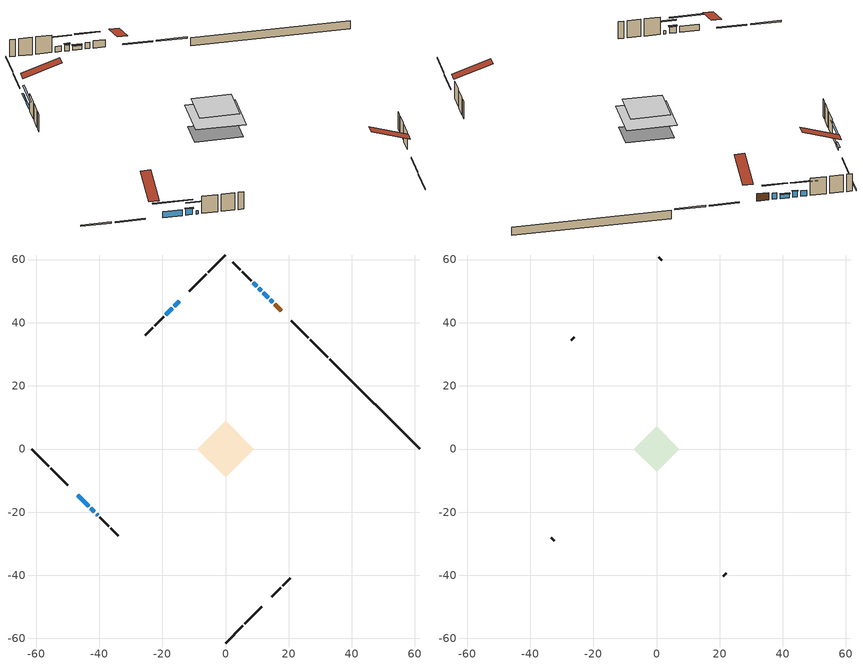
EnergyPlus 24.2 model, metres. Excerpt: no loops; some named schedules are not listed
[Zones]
conditioned space
 floor adiabatic (AdiabaticFloorConstruction): -8.99,0 0,8.99 8.99,0 0,-8.99 z2.84
 floor foundation (Slab1 construction): -7.11,1.51 -1.51,7.11 7.11,-1.51 1.51,-7.11 z-1.94
 wall outside (RimJoist1 construction): 0,-61.45 5.5,-55.96 / -61.45,0 -55.96,-5.5 / 0,61.45 -5.5,55.96 / 32.35,29.11 26.85,34.6 z0.4:0.7
 wall outside (RimJoist2 construction): 6.15,-55.3 11.49,-49.97 / -55.3,-6.15 -49.97,-11.49 / -6.15,55.3 -11.49,49.97 / 26.19,35.26 20.86,40.59 z0.4:0.7
 wall outside (AdiabaticWallConstruction 1): 17.71,43.75 15.58,45.87 z0.4:2.43
 wall outside (AdiabaticWallConstruction): 14.93,46.53 14.14,47.32 / -46.81,-14.64 -43.36,-18.09 / 11.28,50.17 10.49,50.96 z0.4:2.1; 13.48,47.97 11.94,49.51 z0.4:1.54; -14.64,46.81 -16.18,45.27 z0.4:1.16; -42.7,-18.75 -41.51,-19.94 z0.4:2.17; -40.85,-20.6 -40.47,-20.98 z0.4:1.32; 9.84,51.61 8.79,52.67 z0.4:1.96; -16.84,44.61 -18.94,42.51 z0.4:1.44
 wall outside (Wall1 construction): 14.64,-46.81 17.45,-44 / -39.82,-21.64 -37.01,-24.44 / -19.6,41.86 -22.4,39.05 / 8.13,53.32 5.32,56.13 z0.4:5.28
 wall outside (Wall2 construction): 18.11,-43.35 20.5,-40.95 / -36.35,-25.1 -33.96,-27.5 / -23.06,38.39 -25.46,35.99 / 4.66,56.79 2.27,59.18 z0.4:5.28
 wall foundation (FoundationWall1 construction): 61.45,0 33,28.45 z-1.94:0.4
 window (WindowConstruction 6): 14.93,46.53 14.14,47.31 z0.4:2.1
 window (WindowConstruction 2): -46.81,-14.64 -43.36,-18.09 z0.4:2.1
 window (WindowConstruction 3): 13.48,47.97 11.94,49.51 z0.4:1.54
 window (WindowConstruction 4): -14.64,46.81 -16.18,45.27 z0.4:1.16
 window (WindowConstruction 5): -42.7,-18.75 -41.51,-19.94 z0.4:2.16
 window (WindowConstruction 7): -40.85,-20.6 -40.47,-20.98 z0.4:1.31
 window (WindowConstruction 8): 11.28,50.17 10.5,50.96 z0.4:2.1
 window (WindowConstruction): 9.84,51.61 8.79,52.66 z0.4:1.96
 window (WindowConstruction 1): -16.84,44.61 -18.94,42.51 z0.4:1.44
 door (Door): 17.7,43.75 15.58,45.87 z0.4:2.43
 ceiling adiabatic (AdiabaticFloorConstruction): 0,-8.99 8.99,0 0,8.99 -8.99,0 z2.84
attic - vented
 floor to conditioned space (Floor1 construction Reversed): -7.17,0 0,7.17 7.17,0 0,-7.17 z5.28
 wall outside (Wall3 construction): 21.16,-40.29 22.11,-39.34 / -33.3,-28.15 -32.34,-29.11 / -26.11,35.34 -27.07,34.38 / 1.61,59.84 0.66,60.79 z0.4:5.28
 roof outside (Roof1 construction): 13.98,-47.47,5.28 7,-40.48,8.57 5.16,-42.32,8.57 12.14,-49.31,5.28; -47.47,-13.98,5.28 -40.48,-7,8.57 -42.32,-5.16,8.57 -49.31,-12.14,5.28; -13.98,47.47,5.28 -7,40.48,8.57 -5.16,42.32,8.57 -12.14,49.31,5.28; 18.36,43.09,5.28 11.38,36.11,8.57 13.22,34.26,8.57 20.2,41.25,5.28
shading: 12.26,49.19 16.8,44.65 17.09,44.94 12.55,49.48 z4.75; -41.49,-19.97 -48.68,-12.77 -48.97,-13.06 -41.78,-20.26 z4.75; 11.8,49.65 13.62,47.83 13.91,48.12 12.09,49.94 z1.74; -16.32,45.13 -14.5,46.95 -14.79,47.24 -16.61,45.42 z1.36; -41.36,-20.09 -42.84,-18.61 -43.13,-18.9 -41.66,-20.38 z2.37; -38.6,-22.85 -42.72,-18.73 -43.01,-19.02 -38.89,-23.14 z3.96; 10.35,51.1 11.43,50.02 11.72,50.32 10.64,51.39 z2.3; 6.91,54.54 11.71,49.74 12,50.03 7.2,54.83 z4.61; -20.81,40.64 -14.96,46.49 -15.26,46.78 -21.1,40.93 z4.09
[Building]
Building 1: Terrain=Suburbs
[Site:Location]
Regina Intl AP_SK: Latitude {deg}=50.43; Longitude {deg}=-104.67; Time Zone {hr}=-6; Elevation {m}=578; Keep Site Location Information=Yes
[Site:GroundTemperature:Shallow]
-2.28208, -4.75844, -4.95676, -3.7816, 0.936024, 5.63167, 9.70254, 12.2813, 12.5004, 10.403, 6.43594, 1.88434
[Site:WaterMainsTemperature]
Calculation Method=Schedule; Temperature Schedule=mains temperature schedule
[Material] Roughness=Rough; Thermal Absorptance=0.9
Name | Thickness {m} | Conductivity {W/m-K} | Density {kg/m3} | Specific Heat {J/kg-K} | Solar Absorptance | Visible Absorptance
asphalt or fiberglass shingles | 0.00635 | 0.162714 | 1121.4 | 1465.45 | 0.84 | 0.84
ceiling loosefill ins | 0.0846667 | 0.0480833 | 16.02 | 1046.75 | 0.7 | 0.7
ceiling stud and cavity | 0.1397 | 0.0803008 | 65.682 | 1177.47 | 0.7 | 0.7
concrete 4.0 in. | 0.1016 | 1.803125 | 2242.8 | 837.4 | 0.7 | 0.7
concrete 8.0 in. | 0.2032 | 1.803125 | 2242.8 | 837.4 | 0.7 | 0.7
door material | 0.04445 | 0.0451087 | 512.64 | 1214.23 | 0.7 | 0.7
exterior vertical ins | 0.00750702 | 0.029427 | 32.04 | 1214.23 | 0.7 | 0.7
floor covering | 0.0127 | 0.0433444 | 54.468 | 1339.84 | 0.6 | 0.6
floor rigid ins; wall rigid ins 1 | 0.512978 | 0.029427 | 32.04 | 1214.23 | 0.7 | 0.7
floor stud and cavity | 0.1397 | 1.75129 | 37.0049 | 1207.88 | 0.7 | 0.7
furniture material conditioned space 1 | 0.1524 | 0.115458 | 640.8 | 1214.23 | 0.6 | 0.6
gypsum board | 0.0127 | 0.160291 | 801 | 837.4 | 0.6 | 0.6
gypsum board 1 | 0.0127 | 0.160291 | 801 | 837.4 | 0.7 | 0.7
osb sheathing 0.5 in. | 0.0127 | 0.115458 | 512.64 | 1214.23 | 0.7 | 0.7
osb sheathing 0.75 in. | 0.01905 | 0.115458 | 512.64 | 1214.23 | 0.7 | 0.7
osb sheathing 2.0 in. | 0.0508 | 0.115458 | 512.64 | 1214.23 | 0.7 | 0.7
rim joist rigid ins; wall rigid ins | 0.051816 | 0.029427 | 32.04 | 1214.23 | 0.7 | 0.7
rim joist stud and cavity | 0.0508 | 0.0451784 | 125.044 | 1163.47 | 0.6 | 0.6
rim joist stud and cavity 1 | 0.0508 | 0.044277 | 125.044 | 1163.47 | 0.6 | 0.6
wall stud and cavity | 0.1397 | 0.214432 | 139.0536 | 1170.24 | 0.7 | 0.7
wall stud and cavity 1 | 0.1397 | 0.224124 | 139.0536 | 1170.24 | 0.7 | 0.7
wall stud and cavity 2 | 0.0889 | 6.9971 | 50.32683 | 1063.81 | 0.6 | 0.6
wall stud and cavity 3 | 0.0889 | 0.380278 | 52.3479 | 1209.89 | 0.7 | 0.7
wall stud and cavity 4 | 0.0889 | 0.391764 | 83.0341 | 1211.67 | 0.7 | 0.7
wood siding | 0.0254 | 0.102417 | 544.68 | 1172.36 | 0.4 | 0.4
wood siding 1 | 0.00254 | 0.102417 | 544.68 | 1172.36 | 0.4 | 0.4
wood siding 2; wood siding 3; wood siding 4 | 0.0254 | 0.102417 | 544.68 | 1172.36 | 0.7 | 0.7
[WindowMaterial:SimpleGlazingSystem]
Name | U-Factor {W/m2-K} | Solar Heat Gain Coefficient
WindowMaterial | 2.90089 | 0.68
WindowMaterial 1 | 2.9395 | 0.65
WindowMaterial 2 | 2.89351 | 0.69
WindowMaterial 3 | 2.92871 | 0.66
WindowMaterial 4 | 2.975272 | 0.61
WindowMaterial 5 | 2.89067 | 0.69
WindowMaterial 6 | 2.96789 | 0.62
WindowMaterial 7 | 2.99117 | 0.59
[Construction]
AdiabaticFloorConstruction: floor stud and cavity, floor rigid ins, osb sheathing 0.75 in., floor covering
AdiabaticWallConstruction: wood siding 3, wall rigid ins 1, wall stud and cavity 3, gypsum board
AdiabaticWallConstruction 1: wood siding 4, wall rigid ins 1, wall stud and cavity 3, gypsum board
Door: door material
Floor1 construction Reversed: gypsum board, ceiling stud and cavity, ceiling loosefill ins
FoundationWall1 construction: concrete 8.0 in., gypsum board 1
furniture construction conditioned space 1: furniture material conditioned space 1
PartitionWallConstruction: gypsum board, wall stud and cavity 4, gypsum board
RimJoist1 construction: wood siding 2, osb sheathing 2.0 in., rim joist stud and cavity
RimJoist2 construction: wood siding 2, rim joist rigid ins, osb sheathing 2.0 in., rim joist stud and cavity 1
Roof1 construction: asphalt or fiberglass shingles
Slab1 construction: concrete 4.0 in.
Wall1 construction: wood siding, wall rigid ins, osb sheathing 0.5 in., wall stud and cavity, gypsum board
Wall2 construction: wood siding, wall rigid ins, osb sheathing 0.5 in., wall stud and cavity 1, gypsum board
Wall3 construction: wood siding 1, wall stud and cavity 2
WindowConstruction: WindowMaterial
WindowConstruction 1: WindowMaterial 1
WindowConstruction 2: WindowMaterial 2
WindowConstruction 3: WindowMaterial 3
WindowConstruction 4: WindowMaterial 4
WindowConstruction 5: WindowMaterial 5
WindowConstruction 6; WindowConstruction 8: WindowMaterial 6
WindowConstruction 7: WindowMaterial 7
[Zone] Multiplier=1; Part of Total Floor Area=Yes
Name | Volume {m3}
attic - vented | 54.9657
conditioned space | 645.9
[Space]
Name | Zone | Volume {m3}
attic - vented 1 | attic - vented | 54.9657
conditioned space 1 | conditioned space | 645.9
[ZoneInfiltration:EffectiveLeakageArea]
infil attic - vented 1: Zone or Space=attic - vented 1; Schedule=Always On Discrete; Effective Air Leakage Area {cm2}=3247.58; Stack Coefficient=0.000568076; Wind Coefficient=1.61036e-05
[ZoneMixing]
whole house fan mix: Zone or Space=attic - vented; Schedule=Always On Continuous; Design Flow Rate Calculation Method=Flow/Zone; Design Flow Rate {m3/s}=0; Source Zone or Space=conditioned space
[SurfaceProperty:ExposedFoundationPerimeter]
Slab1: Exposed Perimeter Calculation Method=TotalExposedPerimeter; Total Exposed Perimeter {m}=40.233
[InternalMass] Zone or ZoneList=conditioned space; Space or SpaceList=conditioned space 1
Name | Construction | Surface Area {m2}
furniture mass conditioned space 1 | furniture construction conditioned space 1 | 103.364
partition wall mass | PartitionWallConstruction | 258.41
[Lights]
interior lighting: Zone or ZoneList or Space or SpaceList=conditioned space 1; Schedule=interior lighting schedule; Design Level Calculation Method=LightingLevel; Lighting Level {W}=343.2; Return Air Fraction=0; Fraction Radiant=0.6; Fraction Visible=0.2; Fraction Replaceable=1
[People]
occupants: Zone or ZoneList or Space or SpaceList=conditioned space 1; Number of People Schedule=occupants schedule; Number of People Calculation Method=People; Number of People=3; Fraction Radiant=0.314171; Sensible Heat Fraction=0.56303; Activity Level Schedule=occupants activity schedule; Carbon Dioxide Generation Rate {m3/s-W}=0; Enable ASHRAE 55 Comfort Warnings=No; Mean Radiant Temperature Calculation Type=EnclosureAveraged
[ElectricEquipment] Zone or ZoneList or Space or SpaceList=conditioned space 1; Design Level Calculation Method=EquipmentLevel
Name | Schedule | Design Level {W} | Fraction Latent | Fraction Radiant | Fraction Lost
clothes dryer | clothes dryer schedule | 140.772 | 0.015 | 0.081 | 0.85
clothes washer | clothes washer schedule | 32.1985 | 0.03 | 0.162 | 0.7
cooking range | cooking range schedule | 215.147 | 0.08 | 0.432 | 0.2
dishwasher | dishwasher schedule | 66.8632 | 0.3 | 0.18 | 0.4
fridge | fridge schedule | 72.9452 | 0 | 0.6 | 0
mech vent house fan | mech vent house fan schedule | 25 | 0 | 0 | 1
mech vent house fan cfis | mech vent house fan cfis schedule | 0 | 0 | 0 | 0
misc plug loads | misc plug loads schedule | 494.7 | 0.045 | 0.513 | 0.1
whole house fan | Always On Discrete | 0 | 0 | 0 | 1
[OtherEquipment] Zone or ZoneList or Space or SpaceList=conditioned space 1; Design Level Calculation Method=EquipmentLevel
Name | Fuel Type | Schedule | Design Level {W} | Fraction Latent | Fraction Radiant | Fraction Lost
clothes dryer 1 | Electricity | clothes dryer schedule | 0 | 0.015 | 0.081 | 0.85
cooking range 1 | Electricity | cooking range schedule | 0 | 0.08 | 0.432 | 0.2
general water use latent | None | general water use schedule | 62.594 | 1 | 0 | 0
general water use sensible | None | general water use schedule | -61.6891 | 0 | 0.6 | 0
mech vent house fan latent load | None | Always On Discrete | 0 | 1 | 0 | 0
mech vent house fan sensible load | None | Always On Discrete | 0 | 0 | 0 | 0
water heater energy adjustment1 | NaturalGas | Always On Discrete | 0.01 | 0 | 0 | 1
[ZoneInfiltration:DesignFlowRate] Zone or ZoneList or Space or SpaceList=conditioned space 1; Schedule=Always On Discrete; Design Flow Rate Calculation Method=Flow/Zone; Design Flow Rate {m3/s}=0
infil flow; natural vent flow; whole house fan flow
[Foundation:Kiva]
Foundation Kiva 1: Initial Indoor Air Temperature {C}=21; Wall Height Above Grade {m}=0.40002; Wall Depth Below Slab {m}=0.2032; Custom Block Material Name 1=exterior vertical ins; Custom Block Depth 1 {m}=2.34001; Custom Block X Position 1 {m}=0.2159; Custom Block Z Position 1 {m}=0
[Foundation:Kiva:Settings]
Soil Conductivity {W/m-K}=0.849921; Soil Density {kg/m3}=1842.3; Soil Specific Heat {J/kg-K}=418.7; Ground Solar Absorptivity=0.9; Ground Thermal Absorptivity=0.9; Ground Surface Roughness {m}=0.03; Far-Field Width {m}=40; Deep-Ground Boundary Condition=ZeroFlux; Deep-Ground Depth {m}=40; Minimum Cell Dimension {m}=0.2; Maximum Cell Growth Coefficient=3; Simulation Timestep=Timestep
[Exterior:Lights]
exterior lighting: Schedule=exterior lighting schedule; Design Level {W}=75.6
[Schedule:Constant]
Name | Hourly Value
Always On Continuous; mech vent house fan schedule; mech vent house fan cfis schedule; Always On Discrete | 1
occupants activity schedule | 117.228
fridge schedule | 0
[Schedule:Day:Interval]
interior lighting schedule day: No, 01:00, 0.108182, 04:00, 0.0901515, 05:00, 0.0991667, 06:00, 0.162273, 07:00, 0.270455, 08:00, 0.342576, 10:00, 0.369621, 11:00, 0.351591, 12:00, 0.333561, 13:00, 0.324545, 14:00, 0.31553, 15:00, 0.333561, 16:00, 0.369621, 17:00, 0.450758, 18:00, 0.585985, 19:00, 0.775303, 20:00, 0.955606, 21:00, 0.991667, 22:00, 0.712197, 23:00, 0.360606, 24:00, 0.162273
interior lighting schedule default day: No, 24:00, 0
[Schedule:Week:Daily]
interior lighting schedule Week Rule - Jan1-Jan27: interior lighting schedule day, interior lighting schedule day, interior lighting schedule day, interior lighting schedule day, interior lighting schedule day, interior lighting schedule day, interior lighting schedule day, interior lighting schedule default day, interior lighting schedule default day, interior lighting schedule default day, interior lighting schedule default day, interior lighting schedule default day
interior lighting schedule Week Rule - Jan28-Feb3: interior lighting schedule day, interior lighting schedule day, interior lighting schedule day, interior lighting schedule day, interior lighting schedule day 1, interior lighting schedule day 1, interior lighting schedule day 1, interior lighting schedule default day, interior lighting schedule default day, interior lighting schedule default day, interior lighting schedule default day, interior lighting schedule default day
interior lighting schedule Week Rule - Feb4-Feb24: interior lighting schedule day 1, interior lighting schedule day 1, interior lighting schedule day 1, interior lighting schedule day 1, interior lighting schedule day 1, interior lighting schedule day 1, interior lighting schedule day 1, interior lighting schedule default day, interior lighting schedule default day, interior lighting schedule default day, interior lighting schedule default day, interior lighting schedule default day
interior lighting schedule Week Rule - Feb25-Mar3: interior lighting schedule day 1, interior lighting schedule day 1, interior lighting schedule day 1, interior lighting schedule day 1, interior lighting schedule day 2, interior lighting schedule day 2, interior lighting schedule day 2, interior lighting schedule default day, interior lighting schedule default day, interior lighting schedule default day, interior lighting schedule default day, interior lighting schedule default day
interior lighting schedule Week Rule - Mar4-Mar31: interior lighting schedule day 2, interior lighting schedule day 2, interior lighting schedule day 2, interior lighting schedule day 2, interior lighting schedule day 2, interior lighting schedule day 2, interior lighting schedule day 2, interior lighting schedule default day, interior lighting schedule default day, interior lighting schedule default day, interior lighting schedule default day, interior lighting schedule default day
interior lighting schedule Week Rule - Apr1-Apr28: interior lighting schedule day 3, interior lighting schedule day 3, interior lighting schedule day 3, interior lighting schedule day 3, interior lighting schedule day 3, interior lighting schedule day 3, interior lighting schedule day 3, interior lighting schedule default day, interior lighting schedule default day, interior lighting schedule default day, interior lighting schedule default day, interior lighting schedule default day
interior lighting schedule Week Rule - Apr29-May5: interior lighting schedule day 3, interior lighting schedule day 3, interior lighting schedule day 4, interior lighting schedule day 4, interior lighting schedule day 4, interior lighting schedule day 4, interior lighting schedule day 4, interior lighting schedule default day, interior lighting schedule default day, interior lighting schedule default day, interior lighting schedule default day, interior lighting schedule default day
interior lighting schedule Week Rule - May6-May26: interior lighting schedule day 4, interior lighting schedule day 4, interior lighting schedule day 4, interior lighting schedule day 4, interior lighting schedule day 4, interior lighting schedule day 4, interior lighting schedule day 4, interior lighting schedule default day, interior lighting schedule default day, interior lighting schedule default day, interior lighting schedule default day, interior lighting schedule default day
interior lighting schedule Week Rule - May27-Jun2: interior lighting schedule day 4, interior lighting schedule day 4, interior lighting schedule day 4, interior lighting schedule day 4, interior lighting schedule day 4, interior lighting schedule day 5, interior lighting schedule day 5, interior lighting schedule default day, interior lighting schedule default day, interior lighting schedule default day, interior lighting schedule default day, interior lighting schedule default day
interior lighting schedule Week Rule - Jun3-Jun30: interior lighting schedule day 5, interior lighting schedule day 5, interior lighting schedule day 5, interior lighting schedule day 5, interior lighting schedule day 5, interior lighting schedule day 5, interior lighting schedule day 5, interior lighting schedule default day, interior lighting schedule default day, interior lighting schedule default day, interior lighting schedule default day, interior lighting schedule default day
interior lighting schedule Week Rule - Jul1-Jul28: interior lighting schedule day 6, interior lighting schedule day 6, interior lighting schedule day 6, interior lighting schedule day 6, interior lighting schedule day 6, interior lighting schedule day 6, interior lighting schedule day 6, interior lighting schedule default day, interior lighting schedule default day, interior lighting schedule default day, interior lighting schedule default day, interior lighting schedule default day
interior lighting schedule Week Rule - Jul29-Aug4: interior lighting schedule day 6, interior lighting schedule day 6, interior lighting schedule day 6, interior lighting schedule day 7, interior lighting schedule day 7, interior lighting schedule day 7, interior lighting schedule day 7, interior lighting schedule default day, interior lighting schedule default day, interior lighting schedule default day, interior lighting schedule default day, interior lighting schedule default day
interior lighting schedule Week Rule - Aug5-Aug25: interior lighting schedule day 7, interior lighting schedule day 7, interior lighting schedule day 7, interior lighting schedule day 7, interior lighting schedule day 7, interior lighting schedule day 7, interior lighting schedule day 7, interior lighting schedule default day, interior lighting schedule default day, interior lighting schedule default day, interior lighting schedule default day, interior lighting schedule default day
interior lighting schedule Week Rule - Aug26-Sep1: interior lighting schedule day 7, interior lighting schedule day 7, interior lighting schedule day 7, interior lighting schedule day 7, interior lighting schedule day 7, interior lighting schedule day 7, interior lighting schedule day 8, interior lighting schedule default day, interior lighting schedule default day, interior lighting schedule default day, interior lighting schedule default day, interior lighting schedule default day
interior lighting schedule Week Rule - Sep2-Sep29: interior lighting schedule day 8, interior lighting schedule day 8, interior lighting schedule day 8, interior lighting schedule day 8, interior lighting schedule day 8, interior lighting schedule day 8, interior lighting schedule day 8, interior lighting schedule default day, interior lighting schedule default day, interior lighting schedule default day, interior lighting schedule default day, interior lighting schedule default day
interior lighting schedule Week Rule - Sep30-Oct6: interior lighting schedule day 8, interior lighting schedule day 9, interior lighting schedule day 9, interior lighting schedule day 9, interior lighting schedule day 9, interior lighting schedule day 9, interior lighting schedule day 9, interior lighting schedule default day, interior lighting schedule default day, interior lighting schedule default day, interior lighting schedule default day, interior lighting schedule default day
interior lighting schedule Week Rule - Oct7-Oct27: interior lighting schedule day 9, interior lighting schedule day 9, interior lighting schedule day 9, interior lighting schedule day 9, interior lighting schedule day 9, interior lighting schedule day 9, interior lighting schedule day 9, interior lighting schedule default day, interior lighting schedule default day, interior lighting schedule default day, interior lighting schedule default day, interior lighting schedule default day
interior lighting schedule Week Rule - Oct28-Nov3: interior lighting schedule day 9, interior lighting schedule day 9, interior lighting schedule day 9, interior lighting schedule day 9, interior lighting schedule day 10, interior lighting schedule day 10, interior lighting schedule day 10, interior lighting schedule default day, interior lighting schedule default day, interior lighting schedule default day, interior lighting schedule default day, interior lighting schedule default day
interior lighting schedule Week Rule - Nov4-Nov24: interior lighting schedule day 10, interior lighting schedule day 10, interior lighting schedule day 10, interior lighting schedule day 10, interior lighting schedule day 10, interior lighting schedule day 10, interior lighting schedule day 10, interior lighting schedule default day, interior lighting schedule default day, interior lighting schedule default day, interior lighting schedule default day, interior lighting schedule default day
interior lighting schedule Week Rule - Nov25-Dec1: interior lighting schedule day 10, interior lighting schedule day 10, interior lighting schedule day 10, interior lighting schedule day 10, interior lighting schedule day 10, interior lighting schedule day 10, interior lighting schedule day 11, interior lighting schedule default day, interior lighting schedule default day, interior lighting schedule default day, interior lighting schedule default day, interior lighting schedule default day
interior lighting schedule Week Rule - Dec2-Dec31: interior lighting schedule day 11, interior lighting schedule day 11, interior lighting schedule day 11, interior lighting schedule day 11, interior lighting schedule day 11, interior lighting schedule day 11, interior lighting schedule day 11, interior lighting schedule default day, interior lighting schedule default day, interior lighting schedule default day, interior lighting schedule default day, interior lighting schedule default day
occupants schedule Week Rule - Jan1-Dec31: occupants schedule day, occupants schedule day, occupants schedule day, occupants schedule day, occupants schedule day, occupants schedule day, occupants schedule day, occupants schedule default day, occupants schedule default day, occupants schedule default day, occupants schedule default day, occupants schedule default day
clothes dryer schedule Week Rule - Jan1-Dec31: clothes dryer schedule day, clothes dryer schedule day, clothes dryer schedule day, clothes dryer schedule day, clothes dryer schedule day, clothes dryer schedule day, clothes dryer schedule day, clothes dryer schedule default day, clothes dryer schedule default day, clothes dryer schedule default day, clothes dryer schedule default day, clothes dryer schedule default day
clothes washer schedule Week Rule - Jan1-Dec31: clothes washer schedule day, clothes washer schedule day, clothes washer schedule day, clothes washer schedule day, clothes washer schedule day, clothes washer schedule day, clothes washer schedule day, clothes washer schedule default day, clothes washer schedule default day, clothes washer schedule default day, clothes washer schedule default day, clothes washer schedule default day
cooking range schedule Week Rule - Jan1-Dec31: cooking range schedule day, cooking range schedule day, cooking range schedule day, cooking range schedule day, cooking range schedule day, cooking range schedule day, cooking range schedule day, cooking range schedule default day, cooking range schedule default day, cooking range schedule default day, cooking range schedule default day, cooking range schedule default day
dishwasher schedule Week Rule - Jan1-Dec31: dishwasher schedule day, dishwasher schedule day, dishwasher schedule day, dishwasher schedule day, dishwasher schedule day, dishwasher schedule day, dishwasher schedule day, dishwasher schedule default day, dishwasher schedule default day, dishwasher schedule default day, dishwasher schedule default day, dishwasher schedule default day
misc plug loads schedule Week Rule - Jan1-Dec31: misc plug loads schedule day, misc plug loads schedule day, misc plug loads schedule day, misc plug loads schedule day, misc plug loads schedule day, misc plug loads schedule day, misc plug loads schedule day, misc plug loads schedule default day, misc plug loads schedule default day, misc plug loads schedule default day, misc plug loads schedule default day, misc plug loads schedule default day
general water use schedule Week Rule - Jan1-Dec31: general water use schedule day, general water use schedule day, general water use schedule day, general water use schedule day, general water use schedule day, general water use schedule day, general water use schedule day, general water use schedule default day, general water use schedule default day, general water use schedule default day, general water use schedule default day, general water use schedule default day
exterior lighting schedule Week Rule - Jan1-Jan27: exterior lighting schedule day, exterior lighting schedule day, exterior lighting schedule day, exterior lighting schedule day, exterior lighting schedule day, exterior lighting schedule day, exterior lighting schedule day, exterior lighting schedule default day, exterior lighting schedule default day, exterior lighting schedule default day, exterior lighting schedule default day, exterior lighting schedule default day
exterior lighting schedule Week Rule - Jan28-Feb3: exterior lighting schedule day, exterior lighting schedule day, exterior lighting schedule day, exterior lighting schedule day, exterior lighting schedule day 1, exterior lighting schedule day 1, exterior lighting schedule day 1, exterior lighting schedule default day, exterior lighting schedule default day, exterior lighting schedule default day, exterior lighting schedule default day, exterior lighting schedule default day
exterior lighting schedule Week Rule - Feb4-Feb24: exterior lighting schedule day 1, exterior lighting schedule day 1, exterior lighting schedule day 1, exterior lighting schedule day 1, exterior lighting schedule day 1, exterior lighting schedule day 1, exterior lighting schedule day 1, exterior lighting schedule default day, exterior lighting schedule default day, exterior lighting schedule default day, exterior lighting schedule default day, exterior lighting schedule default day
exterior lighting schedule Week Rule - Feb25-Mar3: exterior lighting schedule day 1, exterior lighting schedule day 1, exterior lighting schedule day 1, exterior lighting schedule day 1, exterior lighting schedule day 2, exterior lighting schedule day 2, exterior lighting schedule day 2, exterior lighting schedule default day, exterior lighting schedule default day, exterior lighting schedule default day, exterior lighting schedule default day, exterior lighting schedule default day
exterior lighting schedule Week Rule - Mar4-Mar31: exterior lighting schedule day 2, exterior lighting schedule day 2, exterior lighting schedule day 2, exterior lighting schedule day 2, exterior lighting schedule day 2, exterior lighting schedule day 2, exterior lighting schedule day 2, exterior lighting schedule default day, exterior lighting schedule default day, exterior lighting schedule default day, exterior lighting schedule default day, exterior lighting schedule default day
exterior lighting schedule Week Rule - Apr1-Apr28: exterior lighting schedule day 3, exterior lighting schedule day 3, exterior lighting schedule day 3, exterior lighting schedule day 3, exterior lighting schedule day 3, exterior lighting schedule day 3, exterior lighting schedule day 3, exterior lighting schedule default day, exterior lighting schedule default day, exterior lighting schedule default day, exterior lighting schedule default day, exterior lighting schedule default day
exterior lighting schedule Week Rule - Apr29-May5: exterior lighting schedule day 3, exterior lighting schedule day 3, exterior lighting schedule day 4, exterior lighting schedule day 4, exterior lighting schedule day 4, exterior lighting schedule day 4, exterior lighting schedule day 4, exterior lighting schedule default day, exterior lighting schedule default day, exterior lighting schedule default day, exterior lighting schedule default day, exterior lighting schedule default day
exterior lighting schedule Week Rule - May6-May26: exterior lighting schedule day 4, exterior lighting schedule day 4, exterior lighting schedule day 4, exterior lighting schedule day 4, exterior lighting schedule day 4, exterior lighting schedule day 4, exterior lighting schedule day 4, exterior lighting schedule default day, exterior lighting schedule default day, exterior lighting schedule default day, exterior lighting schedule default day, exterior lighting schedule default day
exterior lighting schedule Week Rule - May27-Jun2: exterior lighting schedule day 4, exterior lighting schedule day 4, exterior lighting schedule day 4, exterior lighting schedule day 4, exterior lighting schedule day 4, exterior lighting schedule day 5, exterior lighting schedule day 5, exterior lighting schedule default day, exterior lighting schedule default day, exterior lighting schedule default day, exterior lighting schedule default day, exterior lighting schedule default day
exterior lighting schedule Week Rule - Jun3-Jun30: exterior lighting schedule day 5, exterior lighting schedule day 5, exterior lighting schedule day 5, exterior lighting schedule day 5, exterior lighting schedule day 5, exterior lighting schedule day 5, exterior lighting schedule day 5, exterior lighting schedule default day, exterior lighting schedule default day, exterior lighting schedule default day, exterior lighting schedule default day, exterior lighting schedule default day
exterior lighting schedule Week Rule - Jul1-Jul28: exterior lighting schedule day 6, exterior lighting schedule day 6, exterior lighting schedule day 6, exterior lighting schedule day 6, exterior lighting schedule day 6, exterior lighting schedule day 6, exterior lighting schedule day 6, exterior lighting schedule default day, exterior lighting schedule default day, exterior lighting schedule default day, exterior lighting schedule default day, exterior lighting schedule default day
exterior lighting schedule Week Rule - Jul29-Aug4: exterior lighting schedule day 6, exterior lighting schedule day 6, exterior lighting schedule day 6, exterior lighting schedule day 7, exterior lighting schedule day 7, exterior lighting schedule day 7, exterior lighting schedule day 7, exterior lighting schedule default day, exterior lighting schedule default day, exterior lighting schedule default day, exterior lighting schedule default day, exterior lighting schedule default day
exterior lighting schedule Week Rule - Aug5-Aug25: exterior lighting schedule day 7, exterior lighting schedule day 7, exterior lighting schedule day 7, exterior lighting schedule day 7, exterior lighting schedule day 7, exterior lighting schedule day 7, exterior lighting schedule day 7, exterior lighting schedule default day, exterior lighting schedule default day, exterior lighting schedule default day, exterior lighting schedule default day, exterior lighting schedule default day
exterior lighting schedule Week Rule - Aug26-Sep1: exterior lighting schedule day 7, exterior lighting schedule day 7, exterior lighting schedule day 7, exterior lighting schedule day 7, exterior lighting schedule day 7, exterior lighting schedule day 7, exterior lighting schedule day 8, exterior lighting schedule default day, exterior lighting schedule default day, exterior lighting schedule default day, exterior lighting schedule default day, exterior lighting schedule default day
exterior lighting schedule Week Rule - Sep2-Sep29: exterior lighting schedule day 8, exterior lighting schedule day 8, exterior lighting schedule day 8, exterior lighting schedule day 8, exterior lighting schedule day 8, exterior lighting schedule day 8, exterior lighting schedule day 8, exterior lighting schedule default day, exterior lighting schedule default day, exterior lighting schedule default day, exterior lighting schedule default day, exterior lighting schedule default day
exterior lighting schedule Week Rule - Sep30-Oct6: exterior lighting schedule day 8, exterior lighting schedule day 9, exterior lighting schedule day 9, exterior lighting schedule day 9, exterior lighting schedule day 9, exterior lighting schedule day 9, exterior lighting schedule day 9, exterior lighting schedule default day, exterior lighting schedule default day, exterior lighting schedule default day, exterior lighting schedule default day, exterior lighting schedule default day
exterior lighting schedule Week Rule - Oct7-Oct27: exterior lighting schedule day 9, exterior lighting schedule day 9, exterior lighting schedule day 9, exterior lighting schedule day 9, exterior lighting schedule day 9, exterior lighting schedule day 9, exterior lighting schedule day 9, exterior lighting schedule default day, exterior lighting schedule default day, exterior lighting schedule default day, exterior lighting schedule default day, exterior lighting schedule default day
exterior lighting schedule Week Rule - Oct28-Nov3: exterior lighting schedule day 9, exterior lighting schedule day 9, exterior lighting schedule day 9, exterior lighting schedule day 9, exterior lighting schedule day 10, exterior lighting schedule day 10, exterior lighting schedule day 10, exterior lighting schedule default day, exterior lighting schedule default day, exterior lighting schedule default day, exterior lighting schedule default day, exterior lighting schedule default day
exterior lighting schedule Week Rule - Nov4-Nov24: exterior lighting schedule day 10, exterior lighting schedule day 10, exterior lighting schedule day 10, exterior lighting schedule day 10, exterior lighting schedule day 10, exterior lighting schedule day 10, exterior lighting schedule day 10, exterior lighting schedule default day, exterior lighting schedule default day, exterior lighting schedule default day, exterior lighting schedule default day, exterior lighting schedule default day
exterior lighting schedule Week Rule - Nov25-Dec1: exterior lighting schedule day 10, exterior lighting schedule day 10, exterior lighting schedule day 10, exterior lighting schedule day 10, exterior lighting schedule day 10, exterior lighting schedule day 10, exterior lighting schedule day 11, exterior lighting schedule default day, exterior lighting schedule default day, exterior lighting schedule default day, exterior lighting schedule default day, exterior lighting schedule default day
exterior lighting schedule Week Rule - Dec2-Dec31: exterior lighting schedule day 11, exterior lighting schedule day 11, exterior lighting schedule day 11, exterior lighting schedule day 11, exterior lighting schedule day 11, exterior lighting schedule day 11, exterior lighting schedule day 11, exterior lighting schedule default day, exterior lighting schedule default day, exterior lighting schedule default day, exterior lighting schedule default day, exterior lighting schedule default day
[Schedule:Year]
interior lighting schedule: interior lighting schedule Week Rule - Jan1-Jan27, 1, 1, 1, 27, interior lighting schedule Week Rule - Jan28-Feb3, 1, 28, 2, 3, interior lighting schedule Week Rule - Feb4-Feb24, 2, 4, 2, 24, interior lighting schedule Week Rule - Feb25-Mar3, 2, 25, 3, 3, interior lighting schedule Week Rule - Mar4-Mar31, 3, 4, 3, 31, interior lighting schedule Week Rule - Apr1-Apr28, 4, 1, 4, 28, interior lighting schedule Week Rule - Apr29-May5, 4, 29, 5, 5, interior lighting schedule Week Rule - May6-May26, 5, 6, 5, 26, interior lighting schedule Week Rule - May27-Jun2, 5, 27, 6, 2, interior lighting schedule Week Rule - Jun3-Jun30, 6, 3, 6, 30, interior lighting schedule Week Rule - Jul1-Jul28, 7, 1, 7, 28, interior lighting schedule Week Rule - Jul29-Aug4, 7, 29, 8, 4, interior lighting schedule Week Rule - Aug5-Aug25, 8, 5, 8, 25, interior lighting schedule Week Rule - Aug26-Sep1, 8, 26, 9, 1, interior lighting schedule Week Rule - Sep2-Sep29, 9, 2, 9, 29, interior lighting schedule Week Rule - Sep30-Oct6, 9, 30, 10, 6, interior lighting schedule Week Rule - Oct7-Oct27, 10, 7, 10, 27, interior lighting schedule Week Rule - Oct28-Nov3, 10, 28, 11, 3, interior lighting schedule Week Rule - Nov4-Nov24, 11, 4, 11, 24, interior lighting schedule Week Rule - Nov25-Dec1, 11, 25, 12, 1, interior lighting schedule Week Rule - Dec2-Dec31, 12, 2, 12, 31
occupants schedule: occupants schedule Week Rule - Jan1-Dec31, 1, 1, 12, 31
clothes dryer schedule: clothes dryer schedule Week Rule - Jan1-Dec31, 1, 1, 12, 31
clothes washer schedule: clothes washer schedule Week Rule - Jan1-Dec31, 1, 1, 12, 31
cooking range schedule: cooking range schedule Week Rule - Jan1-Dec31, 1, 1, 12, 31
dishwasher schedule: dishwasher schedule Week Rule - Jan1-Dec31, 1, 1, 12, 31
misc plug loads schedule: misc plug loads schedule Week Rule - Jan1-Dec31, 1, 1, 12, 31
general water use schedule: general water use schedule Week Rule - Jan1-Dec31, 1, 1, 12, 31
exterior lighting schedule: exterior lighting schedule Week Rule - Jan1-Jan27, 1, 1, 1, 27, exterior lighting schedule Week Rule - Jan28-Feb3, 1, 28, 2, 3, exterior lighting schedule Week Rule - Feb4-Feb24, 2, 4, 2, 24, exterior lighting schedule Week Rule - Feb25-Mar3, 2, 25, 3, 3, exterior lighting schedule Week Rule - Mar4-Mar31, 3, 4, 3, 31, exterior lighting schedule Week Rule - Apr1-Apr28, 4, 1, 4, 28, exterior lighting schedule Week Rule - Apr29-May5, 4, 29, 5, 5, exterior lighting schedule Week Rule - May6-May26, 5, 6, 5, 26, exterior lighting schedule Week Rule - May27-Jun2, 5, 27, 6, 2, exterior lighting schedule Week Rule - Jun3-Jun30, 6, 3, 6, 30, exterior lighting schedule Week Rule - Jul1-Jul28, 7, 1, 7, 28, exterior lighting schedule Week Rule - Jul29-Aug4, 7, 29, 8, 4, exterior lighting schedule Week Rule - Aug5-Aug25, 8, 5, 8, 25, exterior lighting schedule Week Rule - Aug26-Sep1, 8, 26, 9, 1, exterior lighting schedule Week Rule - Sep2-Sep29, 9, 2, 9, 29, exterior lighting schedule Week Rule - Sep30-Oct6, 9, 30, 10, 6, exterior lighting schedule Week Rule - Oct7-Oct27, 10, 7, 10, 27, exterior lighting schedule Week Rule - Oct28-Nov3, 10, 28, 11, 3, exterior lighting schedule Week Rule - Nov4-Nov24, 11, 4, 11, 24, exterior lighting schedule Week Rule - Nov25-Dec1, 11, 25, 12, 1, exterior lighting schedule Week Rule - Dec2-Dec31, 12, 2, 12, 31
[Schedule:Compact]
mains temperature schedule: Through: 01/01, For: AllDays, Until: 24:00, 3.64167, Through: 01/02, For: AllDays, Until: 24:00, 3.56444, Through: 01/03, For: AllDays, Until: 24:00, 3.48833, Through: 01/04, For: AllDays, Until: 24:00, 3.41333, Through: 01/05, For: AllDays, Until: 24:00, 3.33944, Through: 01/06, For: AllDays, Until: 24:00, 3.26667, Through: 01/07, For: AllDays, Until: 24:00, 3.195, Through: 01/08, For: AllDays, Until: 24:00, 3.12444, Through: 01/09, For: AllDays, Until: 24:00, 3.055, Through: 01/10, For: AllDays, Until: 24:00, 2.98611, Through: 01/11, For: AllDays, Until: 24:00, 2.91944, Through: 01/12, For: AllDays, Until: 24:00, 2.85333, Through: 01/13, For: AllDays, Until: 24:00, 2.78833, Through: 01/14, For: AllDays, Until: 24:00, 2.725, Through: 01/15, For: AllDays, Until: 24:00, 2.66222, Through: 01/16, For: AllDays, Until: 24:00, 2.60111, Through: 01/17, For: AllDays, Until: 24:00, 2.54167, Through: 01/18, For: AllDays, Until: 24:00, 2.48333, Through: 01/19, For: AllDays, Until: 24:00, 2.42611, Through: 01/20, For: AllDays, Until: 24:00, 2.37, Through: 01/21, For: AllDays, Until: 24:00, 2.31556, Through: 01/22, For: AllDays, Until: 24:00, 2.26278, Through: 01/23, For: AllDays, Until: 24:00, 2.21111, Through: 01/24, For: AllDays, Until: 24:00, 2.16056, Through: 01/25, For: AllDays, Until: 24:00, 2.11167, Through: 01/26, For: AllDays, Until: 24:00, 2.06444, Through: 01/27, For: AllDays, Until: 24:00, 2.01833, Through: 01/28, For: AllDays, Until: 24:00, 1.97389, Through: 01/29, For: AllDays, Until: 24:00, 1.93056, Through: 01/30, For: AllDays, Until: 24:00, 1.88889, Through: 01/31, For: AllDays, Until: 24:00, 1.84889, Through: 02/01, For: AllDays, Until: 24:00, 1.81056, Through: 02/02, For: AllDays, Until: 24:00, 1.77333, Through: 02/03, For: AllDays, Until: 24:00, 1.73778, Through: 02/04, For: AllDays, Until: 24:00, 1.70389, Through: 02/05, For: AllDays, Until: 24:00, 1.67167, Through: 02/06, For: AllDays, Until: 24:00, 1.64056, Through: 02/07, For: AllDays, Until: 24:00, 1.61111, Through: 02/08, For: AllDays, Until: 24:00, 1.58333, Through: 02/09, For: AllDays, Until: 24:00, 1.55722, Through: 02/10, For: AllDays, Until: 24:00, 1.53278, Through: 02/11, For: AllDays, Until: 24:00, 1.51, Through: 02/12, For: AllDays, Until: 24:00, 1.48889, Through: 02/13, For: AllDays, Until: 24:00, 1.46889, Through: 02/14, For: AllDays, Until: 24:00, 1.45111, Through: 02/15, For: AllDays, Until: 24:00, 1.43444, Through: 02/16, For: AllDays, Until: 24:00, 1.41944, Through: 02/17, For: AllDays, Until: 24:00, 1.40667, Through: 02/18, For: AllDays, Until: 24:00, 1.395, Through: 02/19, For: AllDays, Until: 24:00, 1.385, Through: 02/20, For: AllDays, Until: 24:00, 1.37667, Through: 02/21, For: AllDays, Until: 24:00, 1.37, Through: 02/22, For: AllDays, Until: 24:00, 1.365, Through: 02/23, For: AllDays, Until: 24:00, 1.36167, Through: 02/24, For: AllDays, Until: 24:00, 1.36, Through: 02/25, For: AllDays, Until: 24:00, 1.36, Through: 02/26, For: AllDays, Until: 24:00, 1.36167, Through: 02/27, For: AllDays, Until: 24:00, 1.365, Through: 02/28, For: AllDays, Until: 24:00, 1.37, Through: 03/01, For: AllDays, Until: 24:00, 1.37667, Through: 03/02, For: AllDays, Until: 24:00, 1.385, Through: 03/03, For: AllDays, Until: 24:00, 1.395, Through: 03/04, For: AllDays, Until: 24:00, 1.40667, Through: 03/05, For: AllDays, Until: 24:00, 1.41944, Through: 03/06, For: AllDays, Until: 24:00, 1.43444, Through: 03/07, For: AllDays, Until: 24:00, 1.45111, Through: 03/08, For: AllDays, Until: 24:00, 1.46889, Through: 03/09, For: AllDays, Until: 24:00, 1.48889, Through: 03/10, For: AllDays, Until: 24:00, 1.51, Through: 03/11, For: AllDays, Until: 24:00, 1.53278, Through: 03/12, For: AllDays, Until: 24:00, 1.55778, Through: 03/13, For: AllDays, Until: 24:00, 1.58389, Through: 03/14, For: AllDays, Until: 24:00, 1.61167, Through: 03/15, For: AllDays, Until: 24:00, 1.64056, Through: 03/16, For: AllDays, Until: 24:00, 1.67167, Through: 03/17, For: AllDays, Until: 24:00, 1.70389, Through: 03/18, For: AllDays, Until: 24:00, 1.73778, Through: 03/19, For: AllDays, Until: 24:00, 1.77333, Through: 03/20, For: AllDays, Until: 24:00, 1.81056, Through: 03/21, For: AllDays, Until: 24:00, 1.84944, Through: 03/22, For: AllDays, Until: 24:00, 1.88944, Through: 03/23, For: AllDays, Until: 24:00, 1.93111, Through: 03/24, For: AllDays, Until: 24:00, 1.97389, Through: 03/25, For: AllDays, Until: 24:00, 2.01833, Through: 03/26, For: AllDays, Until: 24:00, 2.06444, Through: 03/27, For: AllDays, Until: 24:00, 2.11222, Through: 03/28, For: AllDays, Until: 24:00, 2.16111, Through: 03/29, For: AllDays, Until: 24:00, 2.21111, Through: 03/30, For: AllDays, Until: 24:00, 2.26278, Through: 03/31, For: AllDays, Until: 24:00, 2.31611, Through: 04/01, For: AllDays, Until: 24:00, 2.37056, Through: 04/02, For: AllDays, Until: 24:00, 2.42611, Through: 04/03, For: AllDays, Until: 24:00, 2.48333, Through: 04/04, For: AllDays, Until: 24:00, 2.54167, Through: 04/05, For: AllDays, Until: 24:00, 2.60167, Through: 04/06, For: AllDays, Until: 24:00, 2.66278, Through: 04/07, For: AllDays, Until: 24:00, 2.725, Through: 04/08, For: AllDays, Until: 24:00, 2.78833, Through: 04/09, For: AllDays, Until: 24:00, 2.85333, Through: 04/10, For: AllDays, Until: 24:00, 2.91944, Through: 04/11, For: AllDays, Until: 24:00, 2.98667, Through: 04/12, For: AllDays, Until: 24:00, 3.055, Through: 04/13, For: AllDays, Until: 24:00, 3.12444, Through: 04/14, For: AllDays, Until: 24:00, 3.195, Through: 04/15, For: AllDays, Until: 24:00, 3.26722, Through: 04/16, For: AllDays, Until: 24:00, 3.34, Through: 04/17, For: AllDays, Until: 24:00, 3.41389, Through: 04/18, For: AllDays, Until: 24:00, 3.48889, Through: 04/19, For: AllDays, Until: 24:00, 3.565, Through: 04/20, For: AllDays, Until: 24:00, 3.64167, Through: 04/21, For: AllDays, Until: 24:00, 3.72, Through: 04/22, For: AllDays, Until: 24:00, 3.79889, Through: 04/23, For: AllDays, Until: 24:00, 3.87889, Through: 04/24, For: AllDays, Until: 24:00, 3.95944, Through: 04/25, For: AllDays, Until: 24:00, 4.04111, Through: 04/26, For: AllDays, Until: 24:00, 4.12389, Through: 04/27, For: AllDays, Until: 24:00, 4.20722, Through: 04/28, For: AllDays, Until: 24:00, 4.29111, Through: 04/29, For: AllDays, Until: 24:00, 4.37611, Through: 04/30, For: AllDays, Until: 24:00, 4.46167, Through: 05/01, For: AllDays, Until: 24:00, 4.54833, Through: 05/02, For: AllDays, Until: 24:00, 4.63556, Through: 05/03, For: AllDays, Until: 24:00, 4.72333, Through: 05/04, For: AllDays, Until: 24:00, 4.81167, Through: 05/05, For: AllDays, Until: 24:00, 4.90111, Through: 05/06, For: AllDays, Until: 24:00, 4.99056, Through: 05/07, For: AllDays, Until: 24:00, 5.08111, Through: 05/08, For: AllDays, Until: 24:00, 5.17222, Through: 05/09, For: AllDays, Until: 24:00, 5.26333, Through: 05/10, For: AllDays, Until: 24:00, 5.35556, Through: 05/11, For: AllDays, Until: 24:00, 5.44778, Through: 05/12, For: AllDays, Until: 24:00, 5.54056, Through: 05/13, For: AllDays, Until: 24:00, 5.63389, Through: 05/14, For: AllDays, Until: 24:00, 5.72722, Through: 05/15, For: AllDays, Until: 24:00, 5.82111, Through: 05/16, For: AllDays, Until: 24:00, 5.91556, Through: 05/17, For: AllDays, Until: 24:00, 6.01056, Through: 05/18, For: AllDays, Until: 24:00, 6.105, Through: 05/19, For: AllDays, Until: 24:00, 6.20056, Through: 05/20, For: AllDays, Until: 24:00, 6.29556, Through: 05/21, For: AllDays, Until: 24:00, 6.39111, Through: 05/22, For: AllDays, Until: 24:00, 6.48722, Through: 05/23, For: AllDays, Until: 24:00, 6.58278, Through: 05/24, For: AllDays, Until: 24:00, 6.67889, Through: 05/25, For: AllDays, Until: 24:00, 6.775, Through: 05/26, For: AllDays, Until: 24:00, 6.87111, Through: 05/27, For: AllDays, Until: 24:00, 6.96722, Through: 05/28, For: AllDays, Until: 24:00, 7.06333, Through: 05/29, For: AllDays, Until: 24:00, 7.15944, Through: 05/30, For: AllDays, Until: 24:00, 7.25556, Through: 05/31, For: AllDays, Until: 24:00, 7.35111, Through: 06/01, For: AllDays, Until: 24:00, 7.44722, Through: 06/02, For: AllDays, Until: 24:00, 7.54278, Through: 06/03, For: AllDays, Until: 24:00, 7.63833, Through: 06/04, For: AllDays, Until: 24:00, 7.73333, Through: 06/05, For: AllDays, Until: 24:00, 7.82833, Through: 06/06, For: AllDays, Until: 24:00, 7.92333, Through: 06/07, For: AllDays, Until: 24:00, 8.01778, Through: 06/08, For: AllDays, Until: 24:00, 8.11167, Through: 06/09, For: AllDays, Until: 24:00, 8.20556, Through: 06/10, For: AllDays, Until: 24:00, 8.29889, Through: 06/11, For: AllDays, Until: 24:00, 8.39222, Through: 06/12, For: AllDays, Until: 24:00, 8.485, Through: 06/13, For: AllDays, Until: 24:00, 8.57722, Through: 06/14, For: AllDays, Until: 24:00, 8.66889, Through: 06/15, For: AllDays, Until: 24:00, 8.76, Through: 06/16, For: AllDays, Until: 24:00, 8.85056, Through: 06/17, For: AllDays, Until: 24:00, 8.94056, Through: 06/18, For: AllDays, Until: 24:00, 9.03, Through: 06/19, For: AllDays, Until: 24:00, 9.11889, Through: 06/20, For: AllDays, Until: 24:00, 9.20722, Through: 06/21, For: AllDays, Until: 24:00, 9.29444, Through: 06/22, For: AllDays, Until: 24:00, 9.38167, Through: 06/23, For: AllDays, Until: 24:00, 9.46778, Through: 06/24, For: AllDays, Until: 24:00, 9.55333, Through: 06/25, For: AllDays, Until: 24:00, 9.63778, Through: 06/26, For: AllDays, Until: 24:00, 9.72167, Through: 06/27, For: AllDays, Until: 24:00, 9.80444, Through: 06/28, For: AllDays, Until: 24:00, 9.88667, Through: 06/29, For: AllDays, Until: 24:00, 9.96778, Through: 06/30, For: AllDays, Until: 24:00, 10.0483, Through: 07/01, For: AllDays, Until: 24:00, 10.1278, Through: 07/02, For: AllDays, Until: 24:00, 10.2061, Through: 07/03, For: AllDays, Until: 24:00, 10.2839, Through: 07/04, For: AllDays, Until: 24:00, 10.3606, Through: 07/05, For: AllDays, Until: 24:00, 10.4361, Through: 07/06, For: AllDays, Until: 24:00, 10.5106, Through: 07/07, For: AllDays, Until: 24:00, 10.5839, Through: 07/08, For: AllDays, Until: 24:00, 10.6561, Through: 07/09, For: AllDays, Until: 24:00, 10.7278, Through: 07/10, For: AllDays, Until: 24:00, 10.7978, Through: 07/11, For: AllDays, Until: 24:00, 10.8667, Through: 07/12, For: AllDays, Until: 24:00, 10.9344, Through: 07/13, For: AllDays, Until: 24:00, 11.0011, Through: 07/14, For: AllDays, Until: 24:00, 11.0667, Through: 07/15, For: AllDays, Until: 24:00, 11.1311, Through: 07/16, For: AllDays, Until: 24:00, 11.1939, Through: 07/17, For: AllDays, Until: 24:00, 11.2561, Through: 07/18, For: AllDays, Until: 24:00, 11.3167, Through: 07/19, For: AllDays, Until: 24:00, 11.3756, Through: 07/20, For: AllDays, Until: 24:00, 11.4333, Through: 07/21, For: AllDays, Until: 24:00, 11.49, Through: 07/22, For: AllDays, Until: 24:00, 11.545, Through: 07/23, For: AllDays, Until: 24:00, 11.5989, Through: 07/24, For: AllDays, Until: 24:00, 11.6517, Through: 07/25, For: AllDays, Until: 24:00, 11.7028, Through: 07/26, For: AllDays, Until: 24:00, 11.7522, Through: 07/27, For: AllDays, Until: 24:00, 11.8006, Through: 07/28, For: AllDays, Until: 24:00, 11.8472, Through: 07/29, For: AllDays, Until: 24:00, 11.8928, Through: 07/30, For: AllDays, Until: 24:00, 11.9367, Through: 07/31, For: AllDays, Until: 24:00, 11.9789, Through: 08/01, For: AllDays, Until: 24:00, 12.02, Through: 08/02, For: AllDays, Until: 24:00, 12.0594, Through: 08/03, For: AllDays, Until: 24:00, 12.0972, Through: 08/04, For: AllDays, Until: 24:00, 12.1339, Through: 08/05, For: AllDays, Until: 24:00, 12.1683, Through: 08/06, For: AllDays, Until: 24:00, 12.2017, Through: 08/07, For: AllDays, Until: 24:00, 12.2333, Through: 08/08, For: AllDays, Until: 24:00, 12.2639, Through: 08/09, For: AllDays, Until: 24:00, 12.2922, Through: 08/10, For: AllDays, Until: 24:00, 12.3194, Through: 08/11, For: AllDays, Until: 24:00, 12.3444, Through: 08/12, For: AllDays, Until: 24:00, 12.3683, Through: 08/13, For: AllDays, Until: 24:00, 12.3906, Through: 08/14, For: AllDays, Until: 24:00, 12.4111, Through: 08/15, For: AllDays, Until: 24:00, 12.4306, Through: 08/16, For: AllDays, Until: 24:00, 12.4478, Through: 08/17, For: AllDays, Until: 24:00, 12.4633, Through: 08/18, For: AllDays, Until: 24:00, 12.4778, Through: 08/19, For: AllDays, Until: 24:00, 12.49, Through: 08/20, For: AllDays, Until: 24:00, 12.5006, Through: 08/21, For: AllDays, Until: 24:00, 12.51, Through: 08/22, For: AllDays, Until: 24:00, 12.5178, Through: 08/23, For: AllDays, Until: 24:00, 12.5233, Through: 08/24, For: AllDays, Until: 24:00, 12.5278, Through: 08/25, For: AllDays, Until: 24:00, 12.53, Through: 08/26, For: AllDays, Until: 24:00, 12.5311, Through: 08/27, For: AllDays, Until: 24:00, 12.5306, Through: 08/28, For: AllDays, Until: 24:00, 12.5278, Through: 08/29, For: AllDays, Until: 24:00, 12.5239, Through: 08/30, For: AllDays, Until: 24:00, 12.5183, Through: 08/31, For: AllDays, Until: 24:00, 12.5111, Through: 09/01, For: AllDays, Until: 24:00, 12.5017, Through: 09/02, For: AllDays, Until: 24:00, 12.4911, Through: 09/03, For: AllDays, Until: 24:00, 12.4789, Through: 09/04, For: AllDays, Until: 24:00, 12.465, Through: 09/05, For: AllDays, Until: 24:00, 12.4494, Through: 09/06, For: AllDays, Until: 24:00, 12.4322, Through: 09/07, For: AllDays, Until: 24:00, 12.4133, Through: 09/08, For: AllDays, Until: 24:00, 12.3928, Through: 09/09, For: AllDays, Until: 24:00, 12.3711, Through: 09/10, For: AllDays, Until: 24:00, 12.3472, Through: 09/11, For: AllDays, Until: 24:00, 12.3222, Through: 09/12, For: AllDays, Until: 24:00, 12.295, Through: 09/13, For: AllDays, Until: 24:00, 12.2667, Through: 09/14, For: AllDays, Until: 24:00, 12.2367, Through: 09/15, For: AllDays, Until: 24:00, 12.205, Through: 09/16, For: AllDays, Until: 24:00, 12.1722, Through: 09/17, For: AllDays, Until: 24:00, 12.1372, Through: 09/18, For: AllDays, Until: 24:00, 12.1011, Through: 09/19, For: AllDays, Until: 24:00, 12.0633, Through: 09/20, For: AllDays, Until: 24:00, 12.0244, Through: 09/21, For: AllDays, Until: 24:00, 11.9833, Through: 09/22, For: AllDays, Until: 24:00, 11.9411, Through: 09/23, For: AllDays, Until: 24:00, 11.8978, Through: 09/24, For: AllDays, Until: 24:00, 11.8522, Through: 09/25, For: AllDays, Until: 24:00, 11.8056, Through: 09/26, For: AllDays, Until: 24:00, 11.7578, Through: 09/27, For: AllDays, Until: 24:00, 11.7083, Through: 09/28, For: AllDays, Until: 24:00, 11.6572, Through: 09/29, For: AllDays, Until: 24:00, 11.605, Through: 09/30, For: AllDays, Until: 24:00, 11.5511, Through: 10/01, For: AllDays, Until: 24:00, 11.4961, Through: 10/02, For: AllDays, Until: 24:00, 11.4394, Through: 10/03, For: AllDays, Until: 24:00, 11.3817, Through: 10/04, For: AllDays, Until: 24:00, 11.3228, Through: 10/05, For: AllDays, Until: 24:00, 11.2622, Through: 10/06, For: AllDays, Until: 24:00, 11.2011, Through: 10/07, For: AllDays, Until: 24:00, 11.1378, Through: 10/08, For: AllDays, Until: 24:00, 11.0739, Through: 10/09, For: AllDays, Until: 24:00, 11.0083, Through: 10/10, For: AllDays, Until: 24:00, 10.9417, Through: 10/11, For: AllDays, Until: 24:00, 10.8744, Through: 10/12, For: AllDays, Until: 24:00, 10.8056, Through: 10/13, For: AllDays, Until: 24:00, 10.735, Through: 10/14, For: AllDays, Until: 24:00, 10.6639, Through: 10/15, For: AllDays, Until: 24:00, 10.5917, Through: 10/16, For: AllDays, Until: 24:00, 10.5183, Through: 10/17, For: AllDays, Until: 24:00, 10.4439, Through: 10/18, For: AllDays, Until: 24:00, 10.3683, Through: 10/19, For: AllDays, Until: 24:00, 10.2922, Through: 10/20, For: AllDays, Until: 24:00, 10.2144, Through: 10/21, For: AllDays, Until: 24:00, 10.1361, Through: 10/22, For: AllDays, Until: 24:00, 10.0567, Through: 10/23, For: AllDays, Until: 24:00, 9.97667, Through: 10/24, For: AllDays, Until: 24:00, 9.89556, Through: 10/25, For: AllDays, Until: 24:00, 9.81333, Through: 10/26, For: AllDays, Until: 24:00, 9.73056, Through: 10/27, For: AllDays, Until: 24:00, 9.64667, Through: 10/28, For: AllDays, Until: 24:00, 9.56222, Through: 10/29, For: AllDays, Until: 24:00, 9.47667, Through: 10/30, For: AllDays, Until: 24:00, 9.39111, Through: 10/31, For: AllDays, Until: 24:00, 9.30389, Through: 11/01, For: AllDays, Until: 24:00, 9.21667, Through: 11/02, For: AllDays, Until: 24:00, 9.12833, Through: 11/03, For: AllDays, Until: 24:00, 9.03944, Through: 11/04, For: AllDays, Until: 24:00, 8.95, Through: 11/05, For: AllDays, Until: 24:00, 8.86, Through: 11/06, For: AllDays, Until: 24:00, 8.76944, Through: 11/07, For: AllDays, Until: 24:00, 8.67833, Through: 11/08, For: AllDays, Until: 24:00, 8.58667, Through: 11/09, For: AllDays, Until: 24:00, 8.495, Through: 11/10, For: AllDays, Until: 24:00, 8.40222, Through: 11/11, For: AllDays, Until: 24:00, 8.30944, Through: 11/12, For: AllDays, Until: 24:00, 8.21556, Through: 11/13, For: AllDays, Until: 24:00, 8.12222, Through: 11/14, For: AllDays, Until: 24:00, 8.02778, Through: 11/15, For: AllDays, Until: 24:00, 7.93333, Through: 11/16, For: AllDays, Until: 24:00, 7.83889, Through: 11/17, For: AllDays, Until: 24:00, 7.74389, Through: 11/18, For: AllDays, Until: 24:00, 7.64833, Through: 11/19, For: AllDays, Until: 24:00, 7.55278, Through: 11/20, For: AllDays, Until: 24:00, 7.45722, Through: 11/21, For: AllDays, Until: 24:00, 7.36167, Through: 11/22, For: AllDays, Until: 24:00, 7.26556, Through: 11/23, For: AllDays, Until: 24:00, 7.16944, Through: 11/24, For: AllDays, Until: 24:00, 7.07333, Through: 11/25, For: AllDays, Until: 24:00, 6.97722, Through: 11/26, For: AllDays, Until: 24:00, 6.88111, Through: 11/27, For: AllDays, Until: 24:00, 6.785, Through: 11/28, For: AllDays, Until: 24:00, 6.68889, Through: 11/29, For: AllDays, Until: 24:00, 6.59333, Through: 11/30, For: AllDays, Until: 24:00, 6.49722, Through: 12/01, For: AllDays, Until: 24:00, 6.40167, Through: 12/02, For: AllDays, Until: 24:00, 6.30611, Through: 12/03, For: AllDays, Until: 24:00, 6.21056, Through: 12/04, For: AllDays, Until: 24:00, 6.11556, Through: 12/05, For: AllDays, Until: 24:00, 6.02056, Through: 12/06, For: AllDays, Until: 24:00, 5.92611, Through: 12/07, For: AllDays, Until: 24:00, 5.83167, Through: 12/08, For: AllDays, Until: 24:00, 5.73722, Through: 12/09, For: AllDays, Until: 24:00, 5.64389, Through: 12/10, For: AllDays, Until: 24:00, 5.55056, Through: 12/11, For: AllDays, Until: 24:00, 5.45778, Through: 12/12, For: AllDays, Until: 24:00, 5.365, Through: 12/13, For: AllDays, Until: 24:00, 5.27333, Through: 12/14, For: AllDays, Until: 24:00, 5.18167, Through: 12/15, For: AllDays, Until: 24:00, 5.09111, Through: 12/16, For: AllDays, Until: 24:00, 5.00056, Through: 12/17, For: AllDays, Until: 24:00, 4.91056, Through: 12/18, For: AllDays, Until: 24:00, 4.82167, Through: 12/19, For: AllDays, Until: 24:00, 4.73278, Through: 12/20, For: AllDays, Until: 24:00, 4.645, Through: 12/21, For: AllDays, Until: 24:00, 4.55778, Through: 12/22, For: AllDays, Until: 24:00, 4.47111, Through: 12/23, For: AllDays, Until: 24:00, 4.38556, Through: 12/24, For: AllDays, Until: 24:00, 4.30056, Through: 12/25, For: AllDays, Until: 24:00, 4.21611, Through: 12/26, For: AllDays, Until: 24:00, 4.13278, Through: 12/27, For: AllDays, Until: 24:00, 4.05, Through: 12/28, For: AllDays, Until: 24:00, 3.96833, Through: 12/29, For: AllDays, Until: 24:00, 3.88722, Through: 12/30, For: AllDays, Until: 24:00, 3.80722, Through: 12/31, For: AllDays, Until: 24:00, 3.72833
